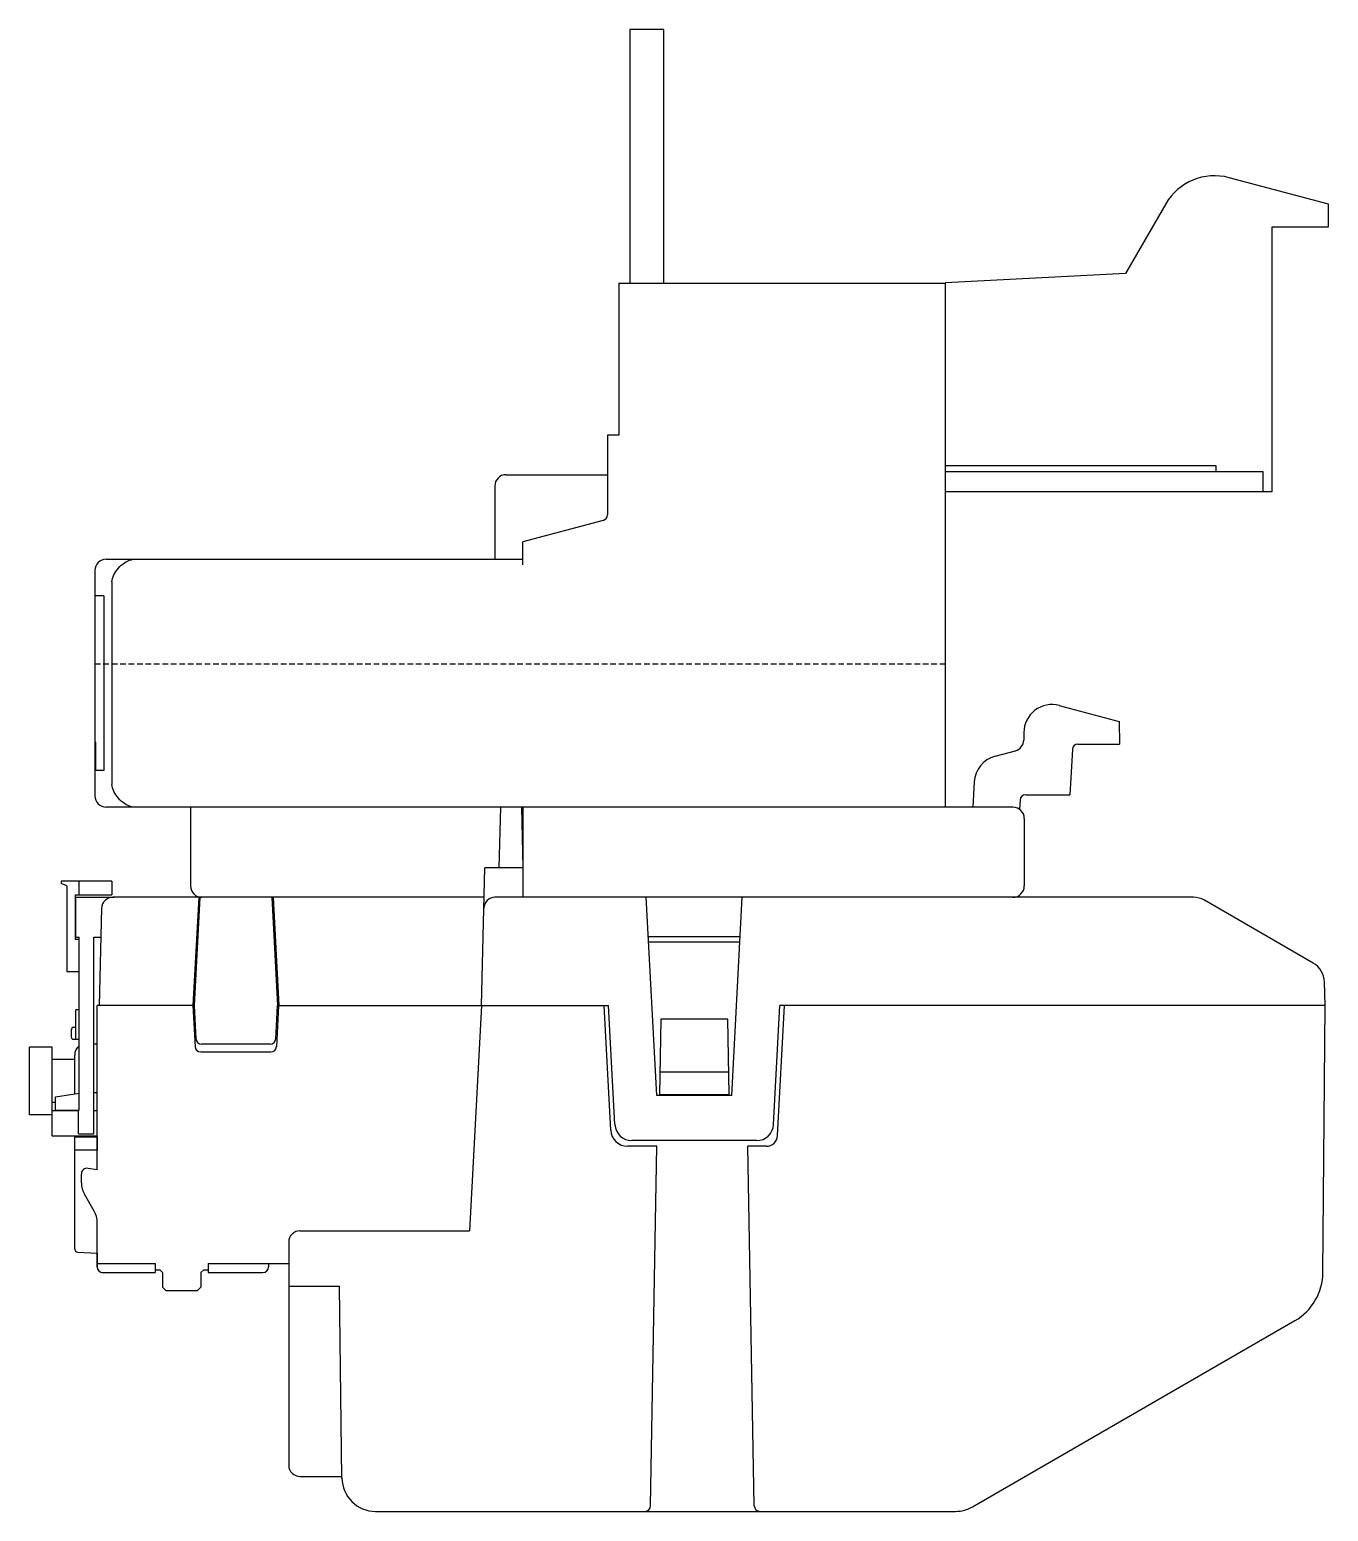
# Model space of a CAD drawing. Extents: x 0 to 115, y 0 to 131.
import ezdxf

# ---------------------------------------------------------------- set-up
doc = ezdxf.new("R2010")
doc.units = 0
doc.linetypes.add('DASHED', pattern=[0.75, 0.5, -0.25])
doc.layers.add('-15N-THT. THIẾT BỊ ĐÓNG MỞ', color=40, linetype='CONTINUOUS')

# ---------------------------------------------------------------- blocks, each defined once
blk = doc.blocks.new('06 - N - SC ROLE NHIỆT CHIẾU HÔNG LRD4xxx')
at = {"layer": '-15N-THT. THIẾT BỊ ĐÓNG MỞ'}
for p, q in [((-28, 56.28), (-28, 33.78)), ((-25, 56.28), (-28, 56.28)), ((-25, 33.78), (-25, 56.28)), ((34, 40.78), (25.19, 43.14)), ((19.56, 40.81), (16, 34.64)), ((34, 38.78), (34, 40.78)), ((29, 15.28), (29, 38.78)), ((29, 38.78), (34, 38.78)), ((16, 34.64), (0, 33.8)), ((-29, 33.78), (-29, 20.28)), ((-29, 33.78), (0, 33.78)), ((0, -12.72), (0, 33.78)), ((-30, 20.28), (-30, 13.21)), ((-29, 20.28), (-30, 20.28)), ((24.05, 17.58), (0, 17.58)), ((24.05, 17.03), (24.05, 17.58)), ((-39, 16.78), (-30, 16.78)), ((28.2, 17.03), (0, 17.03)), ((28.2, 15.28), (28.2, 17.03)), ((-40, 15.78), (-40, 9.28)), ((0, 15.28), (29, 15.28)), ((-30.37, 12.72), (-37.5, 10.81)), ((-37.5, 8.78), (-37.5, 10.81)), ((-74.5, 9.28), (-37.5, 9.28)), ((-75.5, 8.28), (-75.5, -11.72)), ((-73.98, 7.28), (-73.98, -10.72)), ((-74.71, 6.03), (-75.5, 6.03)), ((-74.71, 6.03), (-74.69, -9.47)), ((10.1, -3.7), (15.44, -5.12)), ((15.44, -5.12), (15.46, -7.12)), ((6.96, -6.1), (6.95, -6.77)), ((-75.44, -9.47), (-75.44, -6.97)), ((-75.44, -6.97), (-75.41, -6.97)), ((-75.41, -9.47), (-75.41, -6.97)), ((4.41, -8.21), (6.21, -7.72)), ((11.27, -7.6), (11.06, -11.62)), ((11.76, -7.12), (15.46, -7.12)), ((-75.44, -9.47), (-75.5, -9.47)), ((-74.69, -9.47), (-75.41, -9.47)), ((2.56, -10.49), (2.44, -12.72)), ((7.13, -11.62), (11.06, -11.62)), ((6, -12.72), (-74.5, -12.72)), ((-67, -12.72), (-67, -19.72)), ((-39.5, -12.72), (-39.64, -18.12)), ((-37.64, -12.72), (-37.5, -18.12)), ((-37.5, -12.72), (-37.5, -20.72)), ((6.63, -12.1), (6.59, -12.91)), ((7, -13.72), (7, -19.72)), ((-41.19, -30.32), (-40.87, -18.12)), ((-37.5, -18.12), (-40.87, -18.12)), ((-73.99, -19.3), (-78.49, -19.3)), ((-78.49, -19.3), (-78.49, -19.51)), ((-77.99, -19.7), (-78.49, -19.51)), ((-77.99, -19.7), (-77.99, -27.3)), ((-76.89, -20.5), (-76.89, -19.3)), ((-73.99, -19.3), (-73.99, -20.5)), ((-77.24, -20.5), (-73.99, -20.5)), ((-77.24, -20.5), (-77.24, -24.45)), ((-77.2, -20.7), (-73.8, -20.7)), ((-77.2, -24.25), (-77.2, -20.7)), ((-40.94, -20.72), (-73.9, -20.72)), ((-66.28, -20.72), (-66.79, -30.32)), ((-66.18, -20.73), (-66.69, -30.32)), ((-59.78, -20.73), (-59.28, -30.32)), ((-59.68, -20.73), (-59.18, -30.32)), ((22.01, -20.72), (-39.99, -20.72)), ((-25.62, -38.32), (-26.55, -20.72)), ((-18.96, -38.32), (-18.04, -20.72)), ((32.65, -26.56), (23.01, -20.99)), ((-74.9, -21.69), (-75.13, -30.32)), ((-77.24, -24.45), (-76.89, -24.45)), ((-77.2, -24.25), (-76.9, -24.25)), ((-76.89, -39.62), (-76.89, -24.25)), ((-75.6, -41.72), (-75.6, -24.25)), ((-75.6, -24.25), (-74.97, -24.25)), ((-18.22, -24.22), (-26.36, -24.22)), ((-18.22, -24.72), (-26.36, -24.72)), ((-77.99, -27.3), (-76.89, -27.3)), ((33.71, -30.32), (33.65, -28.24)), ((-76.89, -30.7), (-77.2, -30.7)), ((-77.2, -33.3), (-77.2, -30.7)), ((-75.29, -44.92), (-75.29, -30.32)), ((-66.79, -30.32), (-75.29, -30.32)), ((-66.79, -30.32), (-66.6, -33.98)), ((-66.69, -30.32), (-66.53, -33.28)), ((-59.44, -33.28), (-59.28, -30.32)), ((-59.19, -30.32), (-59.38, -33.98)), ((-59.19, -30.32), (-29.89, -30.32)), ((-41.19, -30.32), (-42.24, -50.32)), ((-29.71, -41.4), (-30.29, -30.32)), ((-29.34, -40.9), (-29.89, -30.32)), ((-25.26, -31.54), (-25.38, -38.22)), ((-19.32, -31.54), (-25.26, -31.54)), ((-19.2, -38.22), (-19.32, -31.54)), ((-15.25, -40.9), (-14.69, -30.32)), ((-14.89, -41.87), (-14.29, -30.32)), ((33.71, -30.32), (-14.69, -30.32)), ((33.51, -54.02), (33.71, -30.32)), ((-77.6, -32.51), (-77.6, -33.09)), ((-77.37, -32.26), (-77.2, -32.24)), ((-79.29, -34.02), (-81.29, -34.02)), ((-81.29, -40.02), (-81.29, -34.02)), ((-79.29, -41.92), (-79.29, -34.02)), ((-77.48, -33.3), (-76.9, -33.3)), ((-75.6, -33.72), (-75.29, -33.72)), ((-59.94, -33.75), (-66.03, -33.75)), ((-77.29, -35.12), (-79.29, -35.12)), ((-77.29, -38.18), (-77.29, -34.72)), ((-66.1, -34.45), (-59.88, -34.45)), ((-25.34, -36.22), (-19.24, -36.22)), ((-79, -38.42), (-76.89, -38.12)), ((-75.29, -38.07), (-75.6, -38.07)), ((-79, -38.92), (-79.29, -38.92)), ((-79, -39.62), (-79, -38.42)), ((-18.96, -38.32), (-25.62, -38.32)), ((-25.38, -38.22), (-19.21, -38.22)), ((-79.29, -40.02), (-81.29, -40.02)), ((-76.95, -39.67), (-79.29, -39.67)), ((-79, -39.62), (-76.89, -39.62)), ((-76.95, -41.72), (-76.95, -39.62)), ((-75.29, -39.67), (-75.6, -39.67)), ((-75.29, -41.92), (-79.29, -41.92)), ((-77.29, -41.97), (-75.29, -41.97)), ((-77.29, -51.91), (-77.29, -41.97)), ((-76.95, -41.72), (-75.6, -41.72)), ((-25.61, -42.82), (-28.21, -42.82)), ((-16.75, -42.32), (-27.84, -42.32)), ((-26.17, -74.73), (-25.61, -42.82)), ((-16.97, -74.73), (-17.53, -42.82)), ((-15.89, -42.82), (-17.53, -42.82)), ((-76.69, -46.07), (-76.69, -45.27)), ((-75.29, -44.92), (-76.1, -44.78)), ((-75.55, -48.57), (-76.42, -47.07)), ((-75.29, -53.52), (-75.29, -49.56)), ((-57.29, -50.32), (-42.24, -50.32)), ((-77.01, -52.21), (-75.29, -52.3)), ((-75.29, -52.3), (-75.29, -53.52)), ((-58.29, -51.32), (-58.29, -71.12)), ((-75.29, -53.22), (-70.14, -53.22)), ((-70.14, -53.22), (-70.14, -54.02)), ((-70.14, -53.77), (-69.74, -53.77)), ((-69.74, -53.77), (-69.49, -54.02)), ((-65.84, -53.77), (-66.09, -54.02)), ((-65.84, -53.77), (-65.44, -53.77)), ((-65.44, -53.22), (-65.44, -54.02)), ((-65.44, -53.22), (-58.29, -53.22)), ((-60.09, -53.22), (-60.09, -53.52)), ((-74.79, -54.02), (-70.14, -54.02)), ((-69.49, -54.02), (-69.49, -55.32)), ((-66.09, -54.02), (-66.09, -55.32)), ((-65.44, -54.02), (-60.59, -54.02)), ((-58.29, -55.22), (-53.79, -55.22)), ((-53.57, -72.26), (-53.79, -55.22)), ((-69.49, -55.32), (-69.19, -55.62)), ((-69.19, -55.62), (-66.39, -55.62)), ((-66.09, -55.32), (-66.39, -55.62)), ((2.41, -74.82), (31.03, -58.29)), ((-57.29, -72.12), (-53.57, -72.12)), ((-50.6, -75.22), (0.91, -75.22))]:
    blk.add_line(p, q, dxfattribs=at)
at = {"layer": '-15N-THT. THIẾT BỊ ĐÓNG MỞ', "color": 6, "linetype": 'DASHED'}
blk.add_line((-75.5, 0), (0, 0), dxfattribs=at)
at = {"layer": '-15N-THT. THIẾT BỊ ĐÓNG MỞ'}
for points in [[(-73.98, 7.28), (-73.96, 7.43), (-73.93, 7.58), (-73.88, 7.73), (-73.81, 7.88), (-73.73, 8.04), (-73.64, 8.19), (-73.53, 8.34), (-73.41, 8.49), (-73.28, 8.62), (-73.15, 8.75), (-73, 8.87), (-72.86, 8.97), (-72.71, 9.06), (-72.55, 9.14), (-72.41, 9.2), (-72.26, 9.24), (-72.12, 9.27), (-71.98, 9.28)], [(-71.98, -12.72), (-72.12, -12.71), (-72.26, -12.69), (-72.41, -12.64), (-72.55, -12.58), (-72.71, -12.51), (-72.86, -12.41), (-73, -12.31), (-73.15, -12.19), (-73.28, -12.06), (-73.41, -11.93), (-73.53, -11.78), (-73.64, -11.63), (-73.73, -11.48), (-73.81, -11.32), (-73.88, -11.17), (-73.93, -11.02), (-73.96, -10.87), (-73.98, -10.72)]]:
    blk.add_lwpolyline(points, dxfattribs=at)
blk.add_lwpolyline([(-77.29, -41.97), (-75.29, -41.97), (-75.29, -43.17), (-77.29, -43.17)], close=True, dxfattribs=at)
for centre, radius, start, end in [((23.89, 38.31), 5, 75, 150), ((-39, 15.78), 1, 90, 180), ((-30.5, 13.21), 0.5, 285, 0), ((-74.5, 8.28), 1, 89.7542, 180), ((9.46, -6.12), 2.5, 74.8066, 179.4999), ((5.95, -6.76), 1, 284.9997, 359.4998), ((11.77, -7.62), 0.5, 90.0004, 177.0036), ((5.06, -10.62), 2.5, 105, 177), ((-74.5, -11.72), 1, 180, 270), ((7.13, -12.12), 0.5, 90.0005, 177.0035), ((6, -13.72), 1, 0, 90), ((-66, -19.72), 1, 180, 270), ((6, -19.72), 1, 270, 0), ((-73.9, -21.72), 1, 89.9991, 178.5), ((-73.8, -20.9), 0.2, 61.0829, 89.999), ((-39.97, -21.72), 1, 90, 178.5), ((22.01, -22.72), 2, 59.9996, 89.9996), ((31.65, -28.29), 2, 1.5001, 60), ((-77.35, -32.51), 0.25, 95.9999, 180.0005), ((-77.35, -33.09), 0.25, 180.9716, 238.2718), ((-76.29, -34.72), 1, 126.8675, 180), ((-66.1, -33.95), 0.5, 183.0001, 270.0001), ((-66.03, -33.25), 0.5, 183.0005, 270.0002), ((-59.94, -33.25), 0.5, 270.0003, 357), ((-59.88, -33.95), 0.5, 270.0001, 357), ((-28.21, -41.32), 1.5, 183.0001, 270.0022), ((-27.84, -40.82), 1.5, 183.0001, 270.0029), ((-16.75, -40.82), 1.5, 270.0002, 357), ((-15.89, -41.82), 1, 270.0041, 357.0002), ((-76.19, -45.27), 0.5, 79.993, 180.0001), ((-74.69, -46.07), 2, 180, 210), ((-77.29, -49.57), 2, 360, 29.9998), ((-57.29, -51.32), 1, 90, 180.0047), ((-76.99, -51.91), 0.3, 180, 267), ((-74.79, -53.52), 0.5, 179.9906, 270), ((-74.79, -53.52), 0.5, 180.0094, 270), ((-60.59, -53.52), 0.5, 270, 359.9906), ((28.51, -53.98), 5, 300.357, 359.4999), ((-57.29, -71.12), 1, 180.0002, 270.0038), ((-50.57, -72.22), 3, 180.737, 270), ((-26.67, -74.72), 0.5, 269.9998, 359), ((-16.47, -74.72), 0.5, 181, 270.0036), ((0.91, -72.22), 3, 270.0001, 300.0001)]:
    blk.add_arc(centre, radius, start, end, dxfattribs=at)

msp = doc.modelspace()

# ---------------------------------------------------------------- block references
msp.add_blockref('06 - N - SC ROLE NHIỆT CHIẾU HÔNG LRD4xxx', (81.29, 75.22))

doc.saveas('drawing.dxf')
